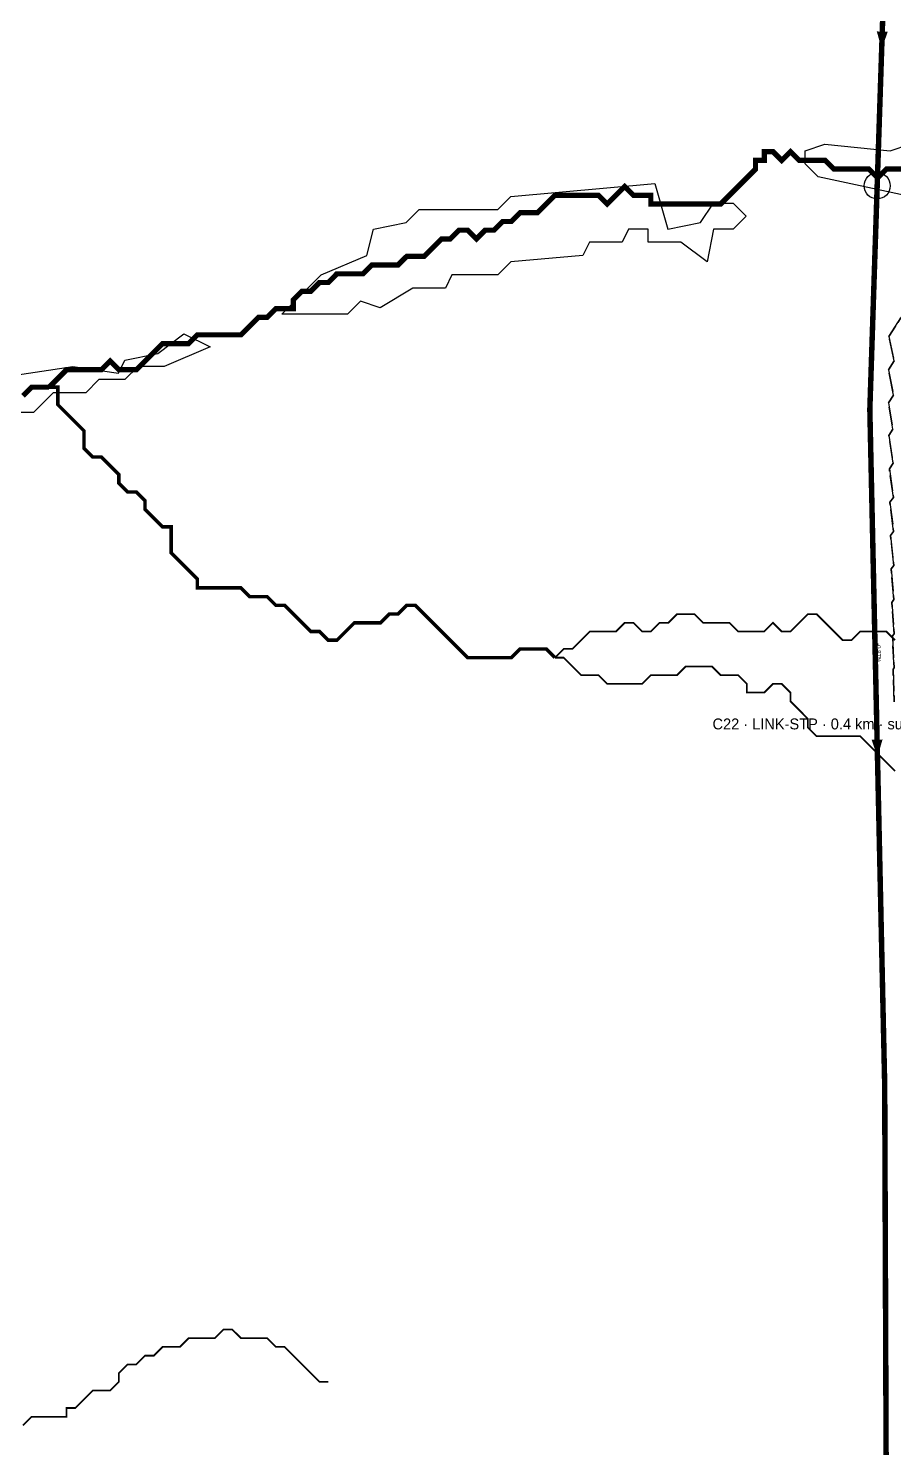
# Model space of a CAD drawing. Header units: metres. Extents: x 442821 to 452274, y 2561971 to 2571293.
# Drawn here: x 443489 to 443886, y 2564261 to 2564912 of the extents above; entities that cross this region are included whole.
import ezdxf
from ezdxf.enums import TextEntityAlignment as Align

# ---------------------------------------------------------------- set-up
doc = ezdxf.new("R2010")
doc.units = ezdxf.units.M
doc.header["$LTSCALE"] = 8
doc.linetypes.add('DASHDOT', pattern=[3.556, 2.54, -0.508, 0, -0.508])
doc.linetypes.add('DASHED', pattern=[1.524, 1.27, -0.254])
for name, color, linetype in [('A_ARROWS', 7, 'Continuous'), ('A_BASINS', 1, 'Continuous'), ('A_CATCH_LABEL', 7, 'Continuous'), ('A_CATCHMENTS', 7, 'Continuous'), ('A_GRADIENT', 8, 'Continuous'), ('A_STREAMS', 5, 'Continuous'), ('A_WADI', 4, 'Continuous')]:
    doc.layers.add(name, color=color, linetype=linetype)

msp = doc.modelspace()

# ---------------------------------------------------------------- linework, layer by layer
at = {"layer": 'A_ARROWS', "color": 1}
for points in [[(443880.91, 2564902.62), (443878.67, 2564910.7), (443883.67, 2564910.53)], [(443878.97, 2564577.92), (443876.3, 2564585.87), (443881.3, 2564585.98)]]:
    msp.add_solid(points, dxfattribs=at)
at = {"layer": 'A_BASINS', "color": 1}
msp.add_circle((443878.84, 2564839.9), 6, dxfattribs=at)
at = {"layer": 'A_CATCHMENTS', "color": 1, "linetype": 'DASHED'}
msp.add_lwpolyline([(443893.83, 2564785.82), (443884.18, 2564770.83), (443886.65, 2564759.58), (443884.04, 2564755.52), (443886.3, 2564743.94), (443883.98, 2564740.35), (443886.08, 2564728.31), (443884.17, 2564725.38), (443886.19, 2564712.67), (443884.42, 2564710.08), (443886.29, 2564697.03), (443884.68, 2564694.78), (443886.38, 2564681.39), (443884.95, 2564679.48), (443886.46, 2564665.76), (443885.23, 2564664.18), (443886.53, 2564650.12), (443885.52, 2564648.88), (443886.59, 2564634.48), (443885.82, 2564633.58), (443886.64, 2564618.84), (443886.14, 2564618.28), (443886.67, 2564603.21)], dxfattribs=at)
at = {"layer": 'A_CATCHMENTS', "color": 3, "linetype": 'DASHED'}
for points in [[(443886.59, 2564634.48), (443885.52, 2564648.88), (443886.53, 2564650.12), (443885.23, 2564664.18), (443886.46, 2564665.76), (443884.95, 2564679.48), (443886.38, 2564681.39), (443884.68, 2564694.78), (443886.29, 2564697.03), (443884.42, 2564710.08), (443886.19, 2564712.67), (443884.17, 2564725.38), (443886.08, 2564728.31), (443883.98, 2564740.35), (443886.3, 2564743.94), (443884.04, 2564755.52), (443886.65, 2564759.58), (443884.18, 2564770.83), (443893.83, 2564785.82)], [(443886.67, 2564603.21), (443886.14, 2564618.28), (443886.64, 2564618.84), (443885.82, 2564633.58), (443886.59, 2564634.48)]]:
    msp.add_lwpolyline(points, dxfattribs=at)
at = {"layer": 'A_SECONDARY_HEADER', "color": 1, "const_width": 2.5}
for points in [[(443884.41, 2565009.2), (443878.84, 2564839.9)], [(443882.35, 2564411.58), (443883.65, 2564072.8)]]:
    msp.add_lwpolyline(points, dxfattribs=at)
at = {"layer": 'A_SECONDARY_HEADER', "color": 1, "linetype": 'DASHDOT', "const_width": 2.5}
msp.add_lwpolyline([(443878.84, 2564839.9), (443875.47, 2564737.31), (443882.29, 2564427.42), (443882.35, 2564411.58)], dxfattribs=at)
at = {"layer": 'A_STREAMS', "color": 5}
for points, const_width in [([(443891.05, 2564847.57), (443887.05, 2564847.57), (443883.05, 2564847.57), (443879.05, 2564843.57), (443875.04, 2564847.57), (443871.04, 2564847.57), (443867.04, 2564847.57), (443863.04, 2564847.57), (443859.04, 2564847.57), (443855.04, 2564851.57), (443851.04, 2564851.57), (443847.04, 2564851.57), (443843.04, 2564851.57), (443839.04, 2564855.58), (443835.04, 2564851.57), (443831.04, 2564855.58), (443827.04, 2564855.58), (443827.04, 2564851.57), (443823.04, 2564851.57), (443823.04, 2564847.57), (443819.04, 2564843.57), (443815.04, 2564839.57), (443811.04, 2564835.57), (443807.04, 2564831.57), (443803.03, 2564831.57), (443799.03, 2564831.57), (443795.03, 2564831.57), (443791.03, 2564831.57), (443787.03, 2564831.57), (443783.03, 2564831.57), (443779.03, 2564831.57), (443775.03, 2564831.57), (443775.03, 2564835.57), (443771.03, 2564835.57), (443767.03, 2564835.57), (443763.03, 2564839.57), (443759.03, 2564835.57), (443755.03, 2564831.57), (443751.03, 2564835.57), (443747.03, 2564835.57), (443743.03, 2564835.57), (443739.03, 2564835.57), (443735.03, 2564835.57), (443731.02, 2564835.57), (443727.02, 2564831.57), (443723.02, 2564827.57), (443719.02, 2564827.57), (443715.02, 2564827.57), (443711.02, 2564823.56), (443707.02, 2564823.56), (443703.02, 2564819.56), (443699.02, 2564819.56), (443695.02, 2564815.56), (443691.02, 2564819.56), (443687.02, 2564819.56), (443683.02, 2564815.56), (443679.02, 2564815.56), (443675.02, 2564811.56), (443671.02, 2564807.56), (443667.02, 2564807.56), (443663.02, 2564807.56), (443659.01, 2564803.56), (443655.01, 2564803.56), (443651.01, 2564803.56), (443647.01, 2564803.56), (443643.01, 2564799.56), (443639.01, 2564799.56), (443635.01, 2564799.56), (443631.01, 2564799.56), (443627.01, 2564795.55), (443623.01, 2564795.55), (443619.01, 2564791.55), (443615.01, 2564791.55), (443611.01, 2564787.55), (443611.01, 2564783.55), (443607.01, 2564783.55), (443603.01, 2564783.55), (443599.01, 2564779.55), (443595.01, 2564779.55), (443591.01, 2564775.55), (443587.01, 2564771.55), (443583, 2564771.55), (443579, 2564771.55), (443575, 2564771.55), (443571, 2564771.55), (443567, 2564771.55), (443563, 2564767.54), (443559, 2564767.54), (443555, 2564767.54), (443551, 2564767.54), (443547, 2564763.54), (443543, 2564759.54), (443539, 2564755.54), (443535, 2564755.54), (443531, 2564755.54), (443527, 2564759.54), (443523, 2564755.54), (443519, 2564755.54), (443515, 2564755.54), (443510.99, 2564755.54), (443506.99, 2564755.54), (443502.99, 2564751.54), (443498.99, 2564747.54)], 2.4), ([(443498.99, 2564747.54), (443494.99, 2564747.54), (443490.99, 2564747.54), (443486.99, 2564743.54)], 2.4), ([(443731.02, 2564623.49), (443727.02, 2564627.5), (443723.02, 2564627.5), (443719.02, 2564627.5), (443715.02, 2564627.5), (443711.02, 2564623.49), (443707.02, 2564623.49), (443703.02, 2564623.49), (443699.02, 2564623.49), (443695.02, 2564623.49), (443691.02, 2564623.49), (443687.02, 2564627.5), (443683.02, 2564631.5), (443679.02, 2564635.5), (443675.02, 2564639.5), (443671.02, 2564643.5), (443667.02, 2564647.5), (443663.02, 2564647.5), (443659.01, 2564643.5), (443655.01, 2564643.5), (443651.01, 2564639.5), (443647.01, 2564639.5), (443643.01, 2564639.5), (443639.01, 2564639.5), (443635.01, 2564635.5), (443631.01, 2564631.5), (443627.01, 2564631.5), (443623.01, 2564635.5), (443619.01, 2564635.5), (443615.01, 2564639.5), (443611.01, 2564643.5), (443607.01, 2564647.5), (443603.01, 2564647.5), (443599.01, 2564651.5), (443595.01, 2564651.5), (443591.01, 2564651.5), (443587.01, 2564655.51), (443583, 2564655.51), (443579, 2564655.51), (443575, 2564655.51), (443571, 2564655.51), (443567, 2564655.51), (443567, 2564659.51), (443563, 2564663.51), (443559, 2564667.51), (443555, 2564671.51), (443555, 2564675.51), (443555, 2564679.51), (443555, 2564683.52), (443551, 2564683.52), (443547, 2564687.52), (443543, 2564691.52), (443543, 2564695.52), (443539, 2564699.52), (443535, 2564699.52), (443531, 2564703.52), (443531, 2564707.52), (443527, 2564711.53), (443523, 2564715.53), (443519, 2564715.53), (443515, 2564719.53), (443515, 2564723.53), (443515, 2564727.53), (443510.99, 2564731.53), (443506.99, 2564735.53), (443502.99, 2564739.54), (443502.99, 2564743.54), (443502.99, 2564747.54), (443498.99, 2564747.54)], 1.6), ([(443887.05, 2564631.5), (443883.05, 2564635.5), (443879.05, 2564635.5), (443875.04, 2564635.5), (443871.04, 2564635.5), (443867.04, 2564631.5), (443863.04, 2564631.5), (443859.04, 2564635.5), (443855.04, 2564639.5), (443851.04, 2564643.5), (443847.04, 2564643.5), (443843.04, 2564639.5), (443839.04, 2564635.5), (443835.04, 2564635.5), (443831.04, 2564639.5), (443827.04, 2564635.5), (443823.04, 2564635.5), (443819.04, 2564635.5), (443815.04, 2564635.5), (443811.04, 2564639.5), (443807.04, 2564639.5), (443803.03, 2564639.5), (443799.03, 2564639.5), (443795.03, 2564643.5), (443791.03, 2564643.5), (443787.03, 2564643.5), (443783.03, 2564639.5), (443779.03, 2564639.5), (443775.03, 2564635.5), (443771.03, 2564635.5), (443767.03, 2564639.5), (443763.03, 2564639.5), (443759.03, 2564635.5), (443755.03, 2564635.5), (443751.03, 2564635.5), (443747.03, 2564635.5), (443743.03, 2564631.5), (443739.03, 2564627.5), (443735.03, 2564627.5), (443731.02, 2564623.49)], 0.8), ([(443887.05, 2564571.48), (443883.05, 2564575.48), (443879.05, 2564579.48), (443875.04, 2564583.48), (443871.04, 2564587.48), (443867.04, 2564587.48), (443863.04, 2564587.48), (443859.04, 2564587.48), (443855.04, 2564587.48), (443851.04, 2564587.48), (443847.04, 2564591.48), (443847.04, 2564595.48), (443843.04, 2564599.49), (443839.04, 2564603.49), (443839.04, 2564607.49), (443835.04, 2564611.49), (443831.04, 2564611.49), (443827.04, 2564607.49), (443823.04, 2564607.49), (443819.04, 2564607.49), (443819.04, 2564611.49), (443815.04, 2564615.49), (443811.04, 2564615.49), (443807.04, 2564615.49), (443803.03, 2564619.49), (443799.03, 2564619.49), (443795.03, 2564619.49), (443791.03, 2564619.49), (443787.03, 2564615.49), (443783.03, 2564615.49), (443779.03, 2564615.49), (443775.03, 2564615.49), (443771.03, 2564611.49), (443767.03, 2564611.49), (443763.03, 2564611.49), (443759.03, 2564611.49), (443755.03, 2564611.49), (443751.03, 2564615.49), (443747.03, 2564615.49), (443743.03, 2564615.49), (443739.03, 2564619.49), (443735.03, 2564623.49), (443731.02, 2564623.49)], 0.8), ([(443627.01, 2564291.38), (443623.01, 2564291.38), (443619.01, 2564295.38), (443615.01, 2564299.38), (443611.01, 2564303.38), (443607.01, 2564307.38), (443603.01, 2564307.38), (443599.01, 2564311.39), (443595.01, 2564311.39), (443591.01, 2564311.39), (443587.01, 2564311.39), (443583, 2564315.39), (443579, 2564315.39), (443575, 2564311.39), (443571, 2564311.39), (443567, 2564311.39), (443563, 2564311.39), (443559, 2564307.38), (443555, 2564307.38), (443551, 2564307.38), (443547, 2564303.38), (443543, 2564303.38), (443539, 2564299.38), (443535, 2564299.38), (443531, 2564295.38), (443531, 2564291.38), (443527, 2564287.38), (443523, 2564287.38), (443519, 2564287.38), (443515, 2564283.38), (443510.99, 2564279.37), (443506.99, 2564279.37), (443506.99, 2564275.37), (443502.99, 2564275.37), (443498.99, 2564275.37), (443494.99, 2564275.37), (443490.99, 2564275.37), (443486.99, 2564271.37)], 0.8)]:
    msp.add_lwpolyline(points, dxfattribs=dict(at, const_width=const_width))
at = {"layer": 'A_WADI', "color": 4}
for points in [[(443908.8, 2564850.01), (443923.8, 2564850.01), (443926.8, 2564844.01), (443956.8, 2564844.01), (443941.8, 2564829.01), (443938.8, 2564838.01), (443893.8, 2564835.01), (443851.8, 2564844.01), (443845.8, 2564850.01), (443845.8, 2564856.01), (443854.8, 2564859.01), (443884.8, 2564856.01), (443902.8, 2564862.01), (443908.8, 2564850.01)], [(443782.8, 2564820.01), (443797.8, 2564823.01), (443803.8, 2564832.01), (443812.8, 2564832.01), (443818.8, 2564826.01), (443812.8, 2564820.01), (443803.8, 2564820.01), (443800.8, 2564805.01), (443788.8, 2564814.01), (443773.8, 2564814.01), (443773.8, 2564820.01), (443764.8, 2564820.01), (443761.8, 2564814.01), (443746.8, 2564814.01), (443743.8, 2564808.01), (443710.8, 2564805.01), (443704.8, 2564799.01), (443683.8, 2564799.01), (443680.8, 2564793.01), (443665.8, 2564793.01), (443650.8, 2564784.01), (443641.8, 2564787.01), (443635.8, 2564781.01), (443605.8, 2564781.01), (443623.8, 2564799.01), (443644.8, 2564808.01), (443647.8, 2564820.01), (443662.8, 2564823.01), (443668.8, 2564829.01), (443704.8, 2564829.01), (443710.8, 2564835.01), (443776.8, 2564841.01), (443782.8, 2564820.01)], [(443572.8, 2564766.01), (443551.8, 2564757.01), (443539.8, 2564757.01), (443533.8, 2564751.01), (443521.8, 2564751.01), (443515.8, 2564745.01), (443500.8, 2564745.01), (443491.8, 2564736.01), (443479.8, 2564736.01), (443476.8, 2564730.01), (443455.8, 2564727.01), (443452.8, 2564721.01), (443440.8, 2564721.01), (443452.8, 2564730.01), (443452.8, 2564739.01), (443443.8, 2564742.01), (443449.8, 2564748.01), (443509.8, 2564757.01), (443530.8, 2564754.01), (443533.8, 2564760.01), (443548.8, 2564763.01), (443560.8, 2564772.01), (443572.8, 2564766.01)]]:
    msp.add_lwpolyline(points, close=True, dxfattribs=at)

# ---------------------------------------------------------------- texts
at = {"layer": 'A_CATCH_LABEL', "color": 3}
msp.add_text('C22 · LINK-STP · 0.4 km · sub-main 0.4 km · 1 pipes · 0.01 km²', height=5, dxfattribs=at).set_placement((443897.87, 2564593.11), align=Align.MIDDLE_CENTER)
at = {"layer": 'A_GRADIENT', "color": 1}
msp.add_text('-0.87%', height=2, rotation=-88.73906, dxfattribs=at).set_placement((443877.92, 2564625.76), align=Align.BOTTOM_CENTER)

doc.saveas('drawing.dxf')
